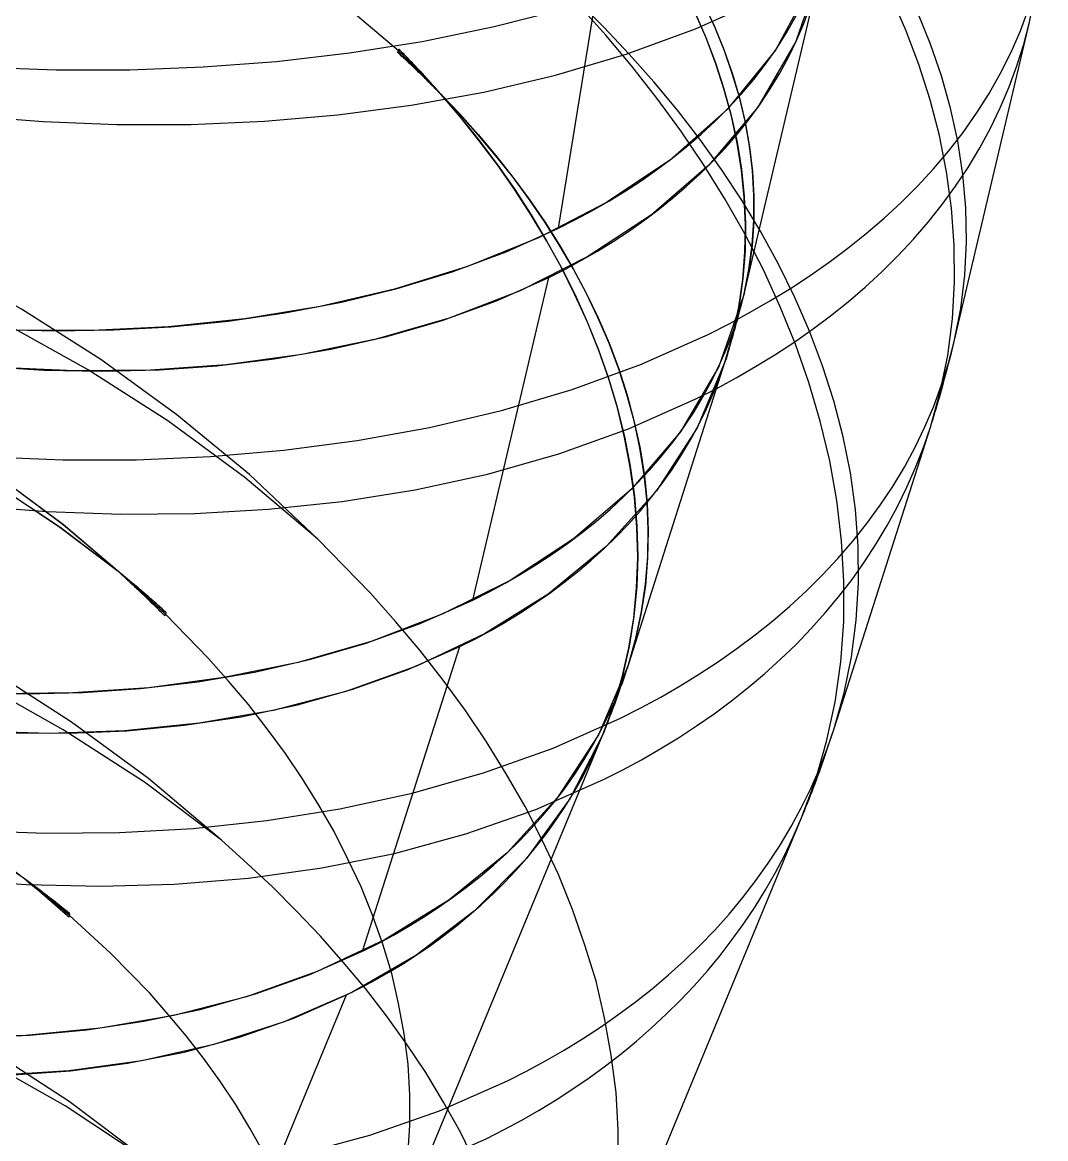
# Model space of a CAD drawing. Header units: millimetres. Extents: x 0 to 262, y -49 to 161.
# Drawn here: x 51.1 to 55.322, y 114.448 to 119.056 of the extents above; entities that cross this region are included whole.
import ezdxf

# ---------------------------------------------------------------- set-up
doc = ezdxf.new("R2010")
doc.units = ezdxf.units.MM
doc.layers.add('ISO_HIDDEN', color=8, linetype='CONTINUOUS')
doc.layers.add('ISO_VISIBLE', color=7, linetype='Continuous')

msp = doc.modelspace()

# ---------------------------------------------------------------- linework, layer by layer
at = {"layer": 'ISO_HIDDEN'}
for points in [[(55.2555, 119.0559), (55.2824, 119.1921), (55.2994, 119.3299), (55.3064, 119.4685), (55.3038, 119.6073), (55.2917, 119.7456), (55.2706, 119.8829), (55.241, 120.0185), (55.2033, 120.1521), (55.1581, 120.2834), (55.106, 120.4121), (55.0473, 120.538), (54.9828, 120.6609), (54.9127, 120.7807), (54.8375, 120.8975), (54.7576, 121.011), (54.6734, 121.1215), (54.5853, 121.2287), (54.4934, 121.3329), (54.3982, 121.4339), (54.2998, 121.5319), (54.1985, 121.6269), (54.0945, 121.7188), (53.9879, 121.8079)], [(54.8464, 117.3842), (54.8874, 117.531), (54.9178, 117.6804), (54.9374, 117.8315), (54.9465, 117.9837), (54.9452, 118.1361), (54.934, 118.2881), (54.9132, 118.4391), (54.8834, 118.5885), (54.8451, 118.7361), (54.7987, 118.8813), (54.745, 119.0239), (54.6842, 119.1637), (54.6171, 119.3005), (54.5439, 119.4343), (54.4652, 119.5648), (54.3813, 119.6921), (54.2926, 119.8161), (54.1995, 119.9367), (54.1022, 120.0541), (54.0011, 120.1682), (53.8964, 120.2789), (53.7883, 120.3864), (53.677, 120.4907)], [(54.9446, 117.7387), (54.9716, 117.8749), (54.9885, 118.0126), (54.9956, 118.1513), (54.9929, 118.2901), (54.9808, 118.4284), (54.9597, 118.5656), (54.9301, 118.7013), (54.8924, 118.8349), (54.8472, 118.9662), (54.7951, 119.0949), (54.7365, 119.2207), (54.6719, 119.3436), (54.6018, 119.4635), (54.5266, 119.5802), (54.4468, 119.6938), (54.3626, 119.8043), (54.2744, 119.9115), (54.1826, 120.0157), (54.0873, 120.1167), (53.9889, 120.2147), (53.8876, 120.3096), (53.7836, 120.4016), (53.677, 120.4907)], [(52.6516, 118.938), (52.4118, 119.1422), (52.1665, 119.3391), (51.9053, 119.515), (51.6361, 119.6776), (51.3576, 119.8245), (51.0705, 119.9532), (50.7783, 120.0705), (50.4781, 120.1646), (50.1753, 120.2513), (49.8658, 120.309), (49.5554, 120.3609), (49.2411, 120.3815), (48.9267, 120.391), (48.6122, 120.3749), (48.3004, 120.3356), (47.9904, 120.2798), (47.6909, 120.1831), (47.3997, 120.0657), (47.1199, 119.921), (46.8688, 119.7314), (46.6438, 119.5131), (46.4517, 119.2654), (46.2999, 118.9894)], [(54.0018, 117.6617), (54.0326, 117.7707), (54.0562, 117.8815), (54.0725, 117.9936), (54.0816, 118.1065), (54.0836, 118.2197), (54.0787, 118.3329), (54.0672, 118.4456), (54.0494, 118.5574), (54.0255, 118.6681), (53.9959, 118.7775), (53.9609, 118.8852), (53.9209, 118.9912), (53.8762, 119.0953), (53.827, 119.1973), (53.7738, 119.2973), (53.7166, 119.3951), (53.6559, 119.4907), (53.5918, 119.5841), (53.5245, 119.6752), (53.4543, 119.7641), (53.3813, 119.8508), (53.3058, 119.9352), (53.2278, 120.0174)], [(53.2278, 120.0174), (53.3056, 119.9354), (53.381, 119.8512), (53.4538, 119.7647), (53.5239, 119.676), (53.591, 119.5851), (53.655, 119.492), (53.7157, 119.3966), (53.7728, 119.2991), (53.826, 119.1994), (53.8751, 119.0976), (53.9199, 118.9938), (53.9599, 118.8881), (53.9949, 118.7807), (54.0246, 118.6716), (54.0487, 118.5612), (54.0667, 118.4496), (54.0784, 118.3372), (54.0835, 118.2243), (54.0818, 118.1113), (54.0731, 117.9987), (54.0571, 117.8868), (54.034, 117.7762), (54.0035, 117.6674)], [(54.0776, 117.9353), (54.0978, 118.0358), (54.1114, 118.1374), (54.1183, 118.2397), (54.1186, 118.3422), (54.1125, 118.4446), (54.1003, 118.5464), (54.0821, 118.6473), (54.0583, 118.747), (54.0293, 118.8453), (53.9953, 118.942), (53.9566, 119.037), (53.9136, 119.1301), (53.8665, 119.2212), (53.8157, 119.3102), (53.7614, 119.3972), (53.7039, 119.4821), (53.6434, 119.5648), (53.58, 119.6455), (53.5141, 119.724), (53.4458, 119.8004), (53.3752, 119.8748), (53.3025, 119.9471), (53.2278, 120.0174)], [(53.2278, 120.0174), (53.3026, 119.9469), (53.3755, 119.8745), (53.4462, 119.7999), (53.5147, 119.7233), (53.5807, 119.6446), (53.6442, 119.5637), (53.7048, 119.4808), (53.7624, 119.3957), (53.8167, 119.3085), (53.8676, 119.2192), (53.9146, 119.1279), (53.9576, 119.0345), (53.9963, 118.9393), (54.0302, 118.8423), (54.0592, 118.7438), (54.0828, 118.6438), (54.1008, 118.5426), (54.1129, 118.4406), (54.1187, 118.338), (54.1181, 118.2353), (54.1109, 118.1328), (54.097, 118.031), (54.0764, 117.9303)], [(53.3128, 118.2057), (53.5386, 119.6059)], [(54.4424, 119.5208), (54.3563, 119.2179), (54.207, 118.9406), (54.0076, 118.6965), (53.7715, 118.4875), (53.5097, 118.3118), (53.2298, 118.1663), (52.9373, 118.0481), (52.6361, 117.9543), (52.3288, 117.8826), (52.0175, 117.8313), (51.7037, 117.7987), (51.3885, 117.7837), (51.073, 117.7853), (50.7579, 117.8031), (50.4442, 117.8363), (50.1324, 117.8848), (49.8233, 117.9484), (49.5177, 118.027), (49.2165, 118.121), (48.9207, 118.2306), (48.6313, 118.3564), (48.3498, 118.499), (48.0781, 118.6593)], [(53.3128, 118.2057), (53.3828, 118.2413), (53.4519, 118.2786), (53.5199, 118.3178), (53.5869, 118.3589), (53.6526, 118.4019), (53.7169, 118.4469), (53.7798, 118.4939), (53.8411, 118.5429), (53.9006, 118.5941), (53.9582, 118.6474), (54.0138, 118.7029), (54.067, 118.7606), (54.1178, 118.8205), (54.1659, 118.8825), (54.2111, 118.9467), (54.2532, 119.013), (54.292, 119.0813), (54.3271, 119.1515), (54.3586, 119.2234), (54.386, 119.297), (54.4094, 119.3719), (54.4284, 119.4481), (54.4431, 119.5252)], [(54.3932, 119.2726), (54.2919, 118.9763), (54.135, 118.7051), (53.9327, 118.4658), (53.6957, 118.2606), (53.4336, 118.0886), (53.1535, 117.9475), (52.8609, 117.8347), (52.5596, 117.7477), (52.2525, 117.6841), (51.9416, 117.642), (51.6287, 117.62), (51.3151, 117.6167), (51.0017, 117.6311), (50.6896, 117.6625), (50.3795, 117.7102), (50.0724, 117.7738), (49.7688, 117.853), (49.4698, 117.9477), (49.1761, 118.058), (48.8888, 118.1839), (48.6091, 118.3258), (48.3383, 118.4841), (48.0781, 118.6593)], [(53.2728, 118.0031), (53.3404, 118.0375), (53.4072, 118.0736), (53.4729, 118.1116), (53.5375, 118.1514), (53.601, 118.193), (53.6631, 118.2366), (53.7239, 118.2821), (53.7831, 118.3295), (53.8407, 118.379), (53.8965, 118.4304), (53.9504, 118.4838), (54.0022, 118.5393), (54.0518, 118.5967), (54.099, 118.6561), (54.1437, 118.7175), (54.1857, 118.7807), (54.2248, 118.8457), (54.261, 118.9125), (54.294, 118.9808), (54.3237, 119.0506), (54.35, 119.1218), (54.3728, 119.1942), (54.392, 119.2676)], [(54.0776, 117.9353), (54.392, 119.2676)], [(54.3136, 115.7694), (54.3718, 115.9261), (54.4185, 116.0865), (54.4535, 116.2499), (54.4769, 116.4154), (54.489, 116.582), (54.49, 116.7491), (54.4803, 116.9159), (54.4605, 117.0819), (54.431, 117.2463), (54.3923, 117.4089), (54.3451, 117.5692), (54.2899, 117.7269), (54.2271, 117.8818), (54.1573, 118.0337), (54.081, 118.1823), (53.9985, 118.3277), (53.9103, 118.4696), (53.8168, 118.6081), (53.7182, 118.7431), (53.615, 118.8745), (53.5075, 119.0024), (53.3958, 119.1267), (53.2802, 119.2475)], [(54.4495, 116.1411), (54.4906, 116.2878), (54.5209, 116.4372), (54.5406, 116.5883), (54.5497, 116.7405), (54.5484, 116.8929), (54.5371, 117.0449), (54.5164, 117.1959), (54.4865, 117.3454), (54.4482, 117.4929), (54.4019, 117.6381), (54.3481, 117.7807), (54.2874, 117.9205), (54.2202, 118.0574), (54.147, 118.1911), (54.0683, 118.3216), (53.9844, 118.4489), (53.8958, 118.5729), (53.8026, 118.6935), (53.7054, 118.8109), (53.6042, 118.925), (53.4995, 119.0357), (53.3914, 119.1432), (53.2802, 119.2475)], [(52.6516, 118.938), (52.6517, 118.9383), (52.6518, 118.9386), (52.6519, 118.9389), (52.652, 118.9392), (52.6521, 118.9395), (52.6522, 118.9398), (52.6523, 118.9401), (52.6524, 118.9404), (52.6526, 118.9407), (52.6527, 118.941), (52.6528, 118.9413), (52.6529, 118.9416), (52.653, 118.9419), (52.6531, 118.9422), (52.6532, 118.9425), (52.6533, 118.9428), (52.6534, 118.9431), (52.6535, 118.9434), (52.6537, 118.9437), (52.6538, 118.944), (52.6539, 118.9443), (52.654, 118.9446), (52.6541, 118.9449)], [(52.742, 118.8532), (52.7382, 118.8573), (52.7344, 118.8613), (52.7307, 118.8653), (52.7269, 118.8694), (52.7231, 118.8734), (52.7193, 118.8774), (52.7155, 118.8814), (52.7117, 118.8854), (52.7079, 118.8894), (52.7041, 118.8934), (52.7003, 118.8974), (52.6964, 118.9014), (52.6926, 118.9053), (52.6888, 118.9093), (52.685, 118.9133), (52.6811, 118.9172), (52.6773, 118.9212), (52.6734, 118.9252), (52.6696, 118.9291), (52.6657, 118.9331), (52.6618, 118.937), (52.658, 118.9409), (52.6541, 118.9449)], [(52.8264, 118.7599), (52.8191, 118.7682), (52.8119, 118.7764), (52.8045, 118.7846), (52.7972, 118.7928), (52.7899, 118.801), (52.7825, 118.8091), (52.7751, 118.8173), (52.7677, 118.8254), (52.7603, 118.8335), (52.7528, 118.8416), (52.7453, 118.8496), (52.7378, 118.8577), (52.7303, 118.8657), (52.7228, 118.8737), (52.7152, 118.8817), (52.7077, 118.8896), (52.7001, 118.8976), (52.6925, 118.9055), (52.6848, 118.9134), (52.6772, 118.9213), (52.6695, 118.9292), (52.6618, 118.937), (52.6541, 118.9449)], [(52.6491, 118.9311), (52.6492, 118.9314), (52.6493, 118.9317), (52.6494, 118.932), (52.6495, 118.9323), (52.6496, 118.9326), (52.6497, 118.9329), (52.6498, 118.9332), (52.6499, 118.9335), (52.65, 118.9338), (52.6502, 118.9341), (52.6503, 118.9344), (52.6504, 118.9347), (52.6505, 118.935), (52.6506, 118.9353), (52.6507, 118.9356), (52.6508, 118.9359), (52.6509, 118.9362), (52.651, 118.9365), (52.6511, 118.9368), (52.6512, 118.9371), (52.6514, 118.9374), (52.6515, 118.9377), (52.6516, 118.938)], [(52.7395, 118.8463), (52.7356, 118.8501), (52.7317, 118.8538), (52.7278, 118.8575), (52.7239, 118.8613), (52.72, 118.865), (52.7161, 118.8687), (52.7122, 118.8724), (52.7083, 118.8761), (52.7044, 118.8798), (52.7005, 118.8835), (52.6965, 118.8872), (52.6926, 118.8909), (52.6887, 118.8945), (52.6847, 118.8982), (52.6808, 118.9019), (52.6768, 118.9056), (52.6729, 118.9092), (52.6689, 118.9129), (52.665, 118.9165), (52.661, 118.9202), (52.657, 118.9238), (52.653, 118.9274), (52.6491, 118.9311)], [(52.8264, 118.7599), (52.8189, 118.7676), (52.8114, 118.7752), (52.8039, 118.7828), (52.7963, 118.7904), (52.7887, 118.798), (52.7811, 118.8056), (52.7735, 118.8131), (52.7659, 118.8206), (52.7582, 118.8281), (52.7505, 118.8356), (52.7428, 118.8431), (52.7351, 118.8505), (52.7274, 118.8579), (52.7196, 118.8653), (52.7119, 118.8727), (52.7041, 118.8801), (52.6963, 118.8874), (52.6885, 118.8947), (52.6806, 118.902), (52.6728, 118.9093), (52.6649, 118.9166), (52.657, 118.9238), (52.6491, 118.9311)], [(52.8264, 118.7599), (52.819, 118.7679), (52.8116, 118.7758), (52.8042, 118.7837), (52.7967, 118.7916), (52.7893, 118.7995), (52.7818, 118.8074), (52.7743, 118.8152), (52.7668, 118.823), (52.7592, 118.8308), (52.7517, 118.8386), (52.7441, 118.8464), (52.7365, 118.8541), (52.7289, 118.8618), (52.7212, 118.8695), (52.7136, 118.8772), (52.7059, 118.8849), (52.6982, 118.8925), (52.6905, 118.9001), (52.6827, 118.9077), (52.675, 118.9153), (52.6672, 118.9229), (52.6594, 118.9304), (52.6516, 118.938)], [(52.8264, 118.7599), (52.8227, 118.7637), (52.8189, 118.7675), (52.8152, 118.7714), (52.8115, 118.7751), (52.8077, 118.7789), (52.804, 118.7827), (52.8002, 118.7865), (52.7964, 118.7903), (52.7927, 118.7941), (52.7889, 118.7978), (52.7851, 118.8016), (52.7814, 118.8053), (52.7776, 118.8091), (52.7738, 118.8128), (52.77, 118.8166), (52.7662, 118.8203), (52.7624, 118.8241), (52.7586, 118.8278), (52.7548, 118.8315), (52.7509, 118.8352), (52.7471, 118.8389), (52.7433, 118.8426), (52.7395, 118.8463)], [(52.8264, 118.7599), (52.8228, 118.764), (52.8192, 118.7681), (52.8155, 118.7722), (52.8119, 118.7763), (52.8083, 118.7804), (52.8046, 118.7845), (52.801, 118.7886), (52.7973, 118.7927), (52.7937, 118.7967), (52.79, 118.8008), (52.7864, 118.8049), (52.7827, 118.8089), (52.779, 118.813), (52.7753, 118.817), (52.7716, 118.8211), (52.768, 118.8251), (52.7643, 118.8291), (52.7606, 118.8332), (52.7568, 118.8372), (52.7531, 118.8412), (52.7494, 118.8452), (52.7457, 118.8492), (52.742, 118.8532)], [(52.3187, 116.9223), (52.0367, 117.1889), (51.7375, 117.4361), (51.4234, 117.6639), (51.0961, 117.8724), (50.7572, 118.0615), (50.408, 118.2308), (50.0498, 118.38), (49.6837, 118.5088), (49.3108, 118.6164), (48.9323, 118.7022), (48.5494, 118.765), (48.1632, 118.8036), (47.7754, 118.8167), (47.3876, 118.8024), (47.0021, 118.7586), (46.6215, 118.6831), (46.2494, 118.5731), (45.8905, 118.4259), (45.5507, 118.2388), (45.2376, 118.01), (44.96, 117.7392), (44.7279, 117.4287), (44.55, 117.0842)], [(53.4949, 116.1158), (53.5387, 116.2328), (53.5746, 116.3525), (53.6026, 116.4742), (53.6225, 116.5976), (53.6346, 116.7219), (53.639, 116.8468), (53.6359, 116.9717), (53.6256, 117.0962), (53.6085, 117.2199), (53.5848, 117.3426), (53.5549, 117.4639), (53.5192, 117.5837), (53.4779, 117.7016), (53.4315, 117.8176), (53.3802, 117.9315), (53.3243, 118.0433), (53.2641, 118.1528), (53.1999, 118.26), (53.1319, 118.3648), (53.0604, 118.4672), (52.9855, 118.5672), (52.9074, 118.6648), (52.8264, 118.7599)], [(52.8264, 118.7599), (52.9072, 118.665), (52.9851, 118.5677), (53.0598, 118.4679), (53.1313, 118.3657), (53.1991, 118.2612), (53.2632, 118.1543), (53.3233, 118.0451), (53.3792, 117.9336), (53.4304, 117.82), (53.4769, 117.7043), (53.5182, 117.5867), (53.554, 117.4673), (53.584, 117.3463), (53.6078, 117.2239), (53.6252, 117.1005), (53.6357, 116.9763), (53.639, 116.8517), (53.635, 116.7271), (53.6232, 116.603), (53.6037, 116.4799), (53.5762, 116.3584), (53.5407, 116.2389), (53.4974, 116.122)], [(52.8264, 118.7599), (52.8264, 118.7599)], [(53.6004, 116.4043), (53.6312, 116.5133), (53.6548, 116.6241), (53.6711, 116.7361), (53.6802, 116.849), (53.6822, 116.9623), (53.6773, 117.0755), (53.6658, 117.1881), (53.648, 117.3), (53.6241, 117.4107), (53.5945, 117.52), (53.5595, 117.6278), (53.5195, 117.7338), (53.4748, 117.8378), (53.4256, 117.9399), (53.3724, 118.0398), (53.3152, 118.1377), (53.2545, 118.2333), (53.1904, 118.3267), (53.1231, 118.4178), (53.0529, 118.5067), (52.9799, 118.5934), (52.9044, 118.6778), (52.8264, 118.7599)], [(52.8264, 118.7599), (52.9045, 118.6776), (52.9803, 118.593), (53.0534, 118.5061), (53.1237, 118.417), (53.1911, 118.3256), (53.2553, 118.232), (53.3161, 118.1361), (53.3733, 118.0381), (53.4267, 117.9378), (53.4758, 117.8355), (53.5206, 117.7311), (53.5605, 117.6249), (53.5954, 117.5168), (53.6249, 117.4072), (53.6487, 117.2962), (53.6663, 117.1841), (53.6776, 117.0711), (53.6823, 116.9577), (53.68, 116.8442), (53.6705, 116.731), (53.6538, 116.6188), (53.6298, 116.5078), (53.5985, 116.3987)], [(48.0781, 118.6593), (48.2741, 118.525), (48.4764, 118.4006), (48.6844, 118.2856), (48.8972, 118.18), (49.1143, 118.0835), (49.3352, 117.996), (49.5594, 117.9175), (49.7866, 117.8479), (50.0163, 117.7871), (50.2482, 117.7353), (50.4819, 117.6926), (50.7171, 117.659), (50.9534, 117.6349), (51.1906, 117.6203), (51.4281, 117.6158), (51.6656, 117.6216), (51.9026, 117.6382), (52.1386, 117.6662), (52.3728, 117.7062), (52.6044, 117.7589), (52.8325, 117.8253), (53.0558, 117.9064), (53.2728, 118.0031)], [(48.0781, 118.6593), (48.2814, 118.5371), (48.4905, 118.425), (48.7045, 118.3227), (48.9228, 118.2298), (49.1447, 118.146), (49.3698, 118.0711), (49.5976, 118.0049), (49.8277, 117.9473), (50.0598, 117.8983), (50.2936, 117.8578), (50.5287, 117.8258), (50.7647, 117.8025), (51.0015, 117.788), (51.2387, 117.7824), (51.4759, 117.7861), (51.7127, 117.7993), (51.9488, 117.8225), (52.1837, 117.8562), (52.4166, 117.9008), (52.647, 117.9572), (52.874, 118.0262), (53.0964, 118.1087), (53.3128, 118.2057)], [(52.3187, 116.9223), (52.0178, 117.1771), (51.7001, 117.4106), (51.3682, 117.6234), (51.024, 117.8157), (50.6691, 117.9877), (50.3052, 118.1394), (49.9334, 118.2707), (49.555, 118.3814), (49.171, 118.4709), (48.7825, 118.5388), (48.3909, 118.584), (47.9972, 118.6056), (47.6029, 118.6021), (47.2098, 118.5719), (46.82, 118.5128), (46.4362, 118.4226), (46.0621, 118.2983), (45.7025, 118.137), (45.3639, 117.9354), (45.0547, 117.6911), (44.7856, 117.4034), (44.5684, 117.0749), (44.4142, 116.7126)], [(51.5014, 116.7841), (51.2691, 116.9812), (51.0251, 117.1638), (50.7707, 117.3316), (50.5073, 117.4847), (50.2357, 117.623), (49.9569, 117.7461), (49.6719, 117.8539), (49.3814, 117.9458), (49.0861, 118.0215), (48.7871, 118.0801), (48.4851, 118.121), (48.1812, 118.1431), (47.8765, 118.1453), (47.5724, 118.1262), (47.2706, 118.0842), (46.9733, 118.0175), (46.6833, 117.9242), (46.4042, 117.8021), (46.1405, 117.6496), (45.8981, 117.4652), (45.6836, 117.249), (45.5042, 117.003), (45.3663, 116.7316)], [(51.5014, 116.7841), (51.2693, 116.9811), (51.0256, 117.1634), (50.7715, 117.3312), (50.5083, 117.4842), (50.237, 117.6224), (49.9586, 117.7455), (49.6738, 117.8532), (49.3836, 117.9452), (49.0887, 118.0209), (48.79, 118.0797), (48.4883, 118.1207), (48.1847, 118.143), (47.8803, 118.1454), (47.5764, 118.1266), (47.2749, 118.085), (46.9778, 118.0187), (46.6879, 117.9259), (46.4088, 117.8045), (46.1451, 117.6526), (45.9025, 117.469), (45.6876, 117.2537), (45.5076, 117.0085), (45.3688, 116.7378)], [(51.5014, 116.7841), (51.2548, 116.9714), (50.9968, 117.1429), (50.7292, 117.2987), (50.4531, 117.4392), (50.1697, 117.5642), (49.88, 117.6738), (49.5848, 117.7679), (49.2851, 117.8461), (48.9816, 117.9081), (48.6752, 117.9533), (48.3667, 117.981), (48.0571, 117.9904), (47.7475, 117.9803), (47.4393, 117.9494), (47.1342, 117.8961), (46.8344, 117.8186), (46.5427, 117.7148), (46.2628, 117.5822), (45.9998, 117.4188), (45.7602, 117.2229), (45.5519, 116.994), (45.3836, 116.7344), (45.2633, 116.4493)], [(51.5014, 116.7841), (51.255, 116.9712), (50.9972, 117.1426), (50.7298, 117.2984), (50.454, 117.4387), (50.1709, 117.5637), (49.8814, 117.6733), (49.5866, 117.7674), (49.2871, 117.8456), (48.9839, 117.9077), (48.6777, 117.953), (48.3695, 117.9808), (48.0602, 117.9904), (47.7509, 117.9805), (47.4429, 117.9499), (47.138, 117.8969), (46.8383, 117.8198), (46.5467, 117.7164), (46.2669, 117.5844), (46.0038, 117.4217), (45.764, 117.2264), (45.5552, 116.9983), (45.3863, 116.7393), (45.2651, 116.4549)], [(52.9584, 116.6708), (53.2728, 118.0031)], [(54.0764, 117.9303), (53.9733, 117.635), (53.8151, 117.3652), (53.6119, 117.1272), (53.3745, 116.9232), (53.1122, 116.7523), (52.8322, 116.6122), (52.5397, 116.5002), (52.2387, 116.4137), (51.9319, 116.3507), (51.6214, 116.3091), (51.3089, 116.2875), (50.9957, 116.2845), (50.6828, 116.2991), (50.3712, 116.3307), (50.0616, 116.3785), (49.7549, 116.4422), (49.4518, 116.5214), (49.1533, 116.6161), (48.86, 116.7263), (48.5732, 116.8522), (48.2939, 116.9939), (48.0235, 117.152), (47.7637, 117.327)], [(52.9584, 116.6708), (53.026, 116.7052), (53.0927, 116.7413), (53.1585, 116.7793), (53.2231, 116.819), (53.2865, 116.8607), (53.3487, 116.9043), (53.4094, 116.9498), (53.4687, 116.9972), (53.5263, 117.0466), (53.5821, 117.0981), (53.6359, 117.1515), (53.6878, 117.207), (53.7374, 117.2644), (53.7846, 117.3238), (53.8293, 117.3852), (53.8713, 117.4484), (53.9104, 117.5134), (53.9465, 117.5801), (53.9795, 117.6485), (54.0092, 117.7183), (54.0356, 117.7895), (54.0584, 117.8619), (54.0776, 117.9353)], [(54.0035, 117.6674), (54.0071, 117.6787), (54.0106, 117.69), (54.0141, 117.7013), (54.0175, 117.7127), (54.021, 117.7241), (54.0243, 117.7354), (54.0277, 117.7468), (54.031, 117.7582), (54.0343, 117.7696), (54.0375, 117.781), (54.0407, 117.7925), (54.0439, 117.8039), (54.047, 117.8154), (54.0501, 117.8268), (54.0532, 117.8383), (54.0562, 117.8497), (54.0592, 117.8612), (54.0621, 117.8727), (54.0651, 117.8842), (54.068, 117.8957), (54.0708, 117.9072), (54.0736, 117.9188), (54.0764, 117.9303)], [(54.0035, 117.6674), (53.8841, 117.3817), (53.7165, 117.1213), (53.5086, 116.8917), (53.2692, 116.695), (53.0063, 116.531), (52.7265, 116.398), (52.4346, 116.2936), (52.1346, 116.2157), (51.8293, 116.1622), (51.5209, 116.131), (51.2111, 116.1207), (50.9012, 116.1299), (50.5924, 116.1575), (50.2857, 116.2026), (49.982, 116.2645), (49.682, 116.3427), (49.3866, 116.4367), (49.0966, 116.5464), (48.813, 116.6715), (48.5366, 116.812), (48.2687, 116.9679), (48.0105, 117.1395), (47.7637, 117.327)], [(52.9053, 116.4787), (52.9695, 116.5113), (53.0329, 116.5457), (53.0954, 116.5817), (53.1568, 116.6194), (53.2171, 116.6589), (53.2763, 116.7001), (53.3342, 116.7431), (53.3907, 116.7879), (53.4457, 116.8344), (53.4991, 116.8828), (53.5509, 116.933), (53.6009, 116.9849), (53.649, 117.0386), (53.6951, 117.094), (53.7391, 117.1512), (53.7808, 117.21), (53.8201, 117.2704), (53.8571, 117.3323), (53.8914, 117.3956), (53.9232, 117.4604), (53.9522, 117.5264), (53.9784, 117.5935), (54.0018, 117.6617)], [(53.6004, 116.4043), (54.0018, 117.6617)], [(51.9218, 115.6792), (51.6209, 115.9339), (51.3033, 116.1675), (50.9713, 116.3803), (50.6271, 116.5725), (50.2723, 116.7445), (49.9083, 116.8962), (49.5365, 117.0275), (49.1581, 117.1382), (48.7741, 117.2278), (48.3857, 117.2956), (47.994, 117.3408), (47.6003, 117.3624), (47.206, 117.3589), (46.8129, 117.3287), (46.4231, 117.2697), (46.0394, 117.1794), (45.6653, 117.0552), (45.3056, 116.8938), (44.967, 116.6922), (44.6578, 116.4479), (44.3887, 116.1603), (44.1715, 115.8317), (44.0173, 115.4694)], [(47.7637, 117.327), (47.9519, 117.1818), (48.1469, 117.0461), (48.3481, 116.9195), (48.5548, 116.8021), (48.7663, 116.6938), (48.9823, 116.5946), (49.2022, 116.5044), (49.4256, 116.4233), (49.6522, 116.3514), (49.8814, 116.2888), (50.1131, 116.2356), (50.3468, 116.1922), (50.5821, 116.1587), (50.8186, 116.1355), (51.056, 116.1229), (51.2936, 116.1215), (51.5311, 116.1317), (51.7677, 116.1542), (52.0027, 116.1896), (52.2352, 116.2389), (52.4641, 116.3028), (52.688, 116.3824), (52.9053, 116.4787)], [(47.7637, 117.327), (47.9597, 117.1927), (48.162, 117.0682), (48.3699, 116.9533), (48.5828, 116.8477), (48.7999, 116.7512), (49.0208, 116.6637), (49.245, 116.5852), (49.4722, 116.5156), (49.7019, 116.4548), (49.9337, 116.403), (50.1674, 116.3603), (50.4027, 116.3267), (50.639, 116.3026), (50.8762, 116.288), (51.1137, 116.2835), (51.3512, 116.2893), (51.5882, 116.3059), (51.8241, 116.3339), (52.0583, 116.3739), (52.29, 116.4266), (52.5181, 116.493), (52.7414, 116.574), (52.9584, 116.6708)], [(51.9218, 115.6792), (51.6034, 115.9188), (51.269, 116.1356), (50.9214, 116.3304), (50.5626, 116.5038), (50.1944, 116.6565), (49.8185, 116.7887), (49.4359, 116.9005), (49.048, 116.9919), (48.6558, 117.0627), (48.2604, 117.1123), (47.8628, 117.14), (47.4643, 117.1449), (47.0662, 117.1258), (46.6702, 117.0811), (46.2784, 117.0087), (45.8933, 116.9063), (45.5185, 116.7709), (45.1591, 116.5991), (44.8217, 116.3873), (44.5158, 116.1323), (44.2538, 115.8326), (44.0503, 115.4906), (43.9191, 115.115)], [(53.4556, 113.7143), (53.4954, 113.865), (53.5266, 114.0175), (53.5493, 114.1716), (53.5585, 114.3272), (53.558, 114.4828), (53.5501, 114.6384), (53.5301, 114.7929), (53.5016, 114.946), (53.4672, 115.098), (53.4211, 115.2468), (53.3695, 115.3937), (53.3117, 115.5385), (53.2451, 115.6793), (53.1752, 115.8185), (53.0969, 115.9533), (53.0151, 116.0858), (52.9279, 116.2149), (52.8357, 116.3405), (52.7404, 116.4638), (52.6393, 116.5823), (52.5367, 116.6996), (52.428, 116.8112), (52.3187, 116.9223)], [(51.5962, 116.6958), (51.5922, 116.6997), (51.5881, 116.7036), (51.584, 116.7075), (51.5799, 116.7114), (51.5758, 116.7152), (51.5717, 116.7191), (51.5676, 116.723), (51.5635, 116.7268), (51.5594, 116.7307), (51.5553, 116.7345), (51.5512, 116.7384), (51.5471, 116.7422), (51.543, 116.746), (51.5388, 116.7499), (51.5347, 116.7537), (51.5305, 116.7575), (51.5264, 116.7613), (51.5223, 116.7651), (51.5181, 116.7689), (51.5139, 116.7727), (51.5098, 116.7765), (51.5056, 116.7803), (51.5014, 116.7841)], [(51.5987, 116.7027), (51.5946, 116.7063), (51.5904, 116.7099), (51.5862, 116.7135), (51.582, 116.7171), (51.5778, 116.7207), (51.5736, 116.7242), (51.5694, 116.7278), (51.5652, 116.7313), (51.5609, 116.7349), (51.5567, 116.7384), (51.5525, 116.742), (51.5483, 116.7455), (51.544, 116.749), (51.5398, 116.7526), (51.5355, 116.7561), (51.5313, 116.7596), (51.527, 116.7631), (51.5228, 116.7666), (51.5185, 116.7701), (51.5143, 116.7736), (51.51, 116.7771), (51.5057, 116.7806), (51.5014, 116.7841)], [(51.5014, 116.7841), (51.5014, 116.7841)], [(51.6876, 116.6059), (51.6797, 116.6139), (51.6718, 116.6218), (51.6639, 116.6298), (51.6559, 116.6377), (51.648, 116.6455), (51.64, 116.6534), (51.632, 116.6613), (51.624, 116.6691), (51.6159, 116.6769), (51.6079, 116.6847), (51.5998, 116.6924), (51.5917, 116.7002), (51.5836, 116.7079), (51.5755, 116.7156), (51.5673, 116.7233), (51.5591, 116.731), (51.551, 116.7386), (51.5427, 116.7462), (51.5345, 116.7538), (51.5263, 116.7614), (51.518, 116.769), (51.5097, 116.7765), (51.5014, 116.7841)], [(51.6901, 116.6128), (51.6821, 116.6205), (51.6741, 116.6281), (51.666, 116.6358), (51.658, 116.6434), (51.6499, 116.651), (51.6418, 116.6585), (51.6337, 116.6661), (51.6256, 116.6736), (51.6174, 116.6811), (51.6092, 116.6886), (51.6011, 116.696), (51.5929, 116.7035), (51.5846, 116.7109), (51.5764, 116.7183), (51.5681, 116.7257), (51.5599, 116.7331), (51.5516, 116.7404), (51.5433, 116.7477), (51.5349, 116.755), (51.5266, 116.7623), (51.5182, 116.7696), (51.5098, 116.7768), (51.5014, 116.7841)], [(51.6926, 116.6197), (51.6845, 116.6271), (51.6763, 116.6344), (51.6682, 116.6418), (51.66, 116.6491), (51.6518, 116.6564), (51.6436, 116.6636), (51.6354, 116.6709), (51.6272, 116.6781), (51.6189, 116.6853), (51.6106, 116.6925), (51.6023, 116.6997), (51.594, 116.7068), (51.5857, 116.7139), (51.5773, 116.721), (51.569, 116.7281), (51.5606, 116.7352), (51.5522, 116.7422), (51.5438, 116.7493), (51.5353, 116.7563), (51.5269, 116.7632), (51.5184, 116.7702), (51.5099, 116.7771), (51.5014, 116.7841)], [(51.1, 115.5266), (50.8534, 115.714), (50.5954, 115.8854), (50.3277, 116.0413), (50.0517, 116.1817), (49.7683, 116.3068), (49.4786, 116.4164), (49.1834, 116.5105), (48.8837, 116.5887), (48.5802, 116.6507), (48.2738, 116.6959), (47.9653, 116.7236), (47.6557, 116.733), (47.3461, 116.7229), (47.0379, 116.692), (46.7328, 116.6387), (46.433, 116.5612), (46.1413, 116.4573), (45.8614, 116.3248), (45.5984, 116.1614), (45.3588, 115.9655), (45.1505, 115.7366), (44.9822, 115.4769), (44.8619, 115.1919)], [(51.6876, 116.6059), (51.6836, 116.6099), (51.6797, 116.6138), (51.6758, 116.6178), (51.6719, 116.6218), (51.6679, 116.6257), (51.664, 116.6296), (51.66, 116.6336), (51.6561, 116.6375), (51.6521, 116.6414), (51.6482, 116.6453), (51.6442, 116.6493), (51.6402, 116.6532), (51.6362, 116.6571), (51.6323, 116.661), (51.6283, 116.6649), (51.6243, 116.6687), (51.6203, 116.6726), (51.6163, 116.6765), (51.6123, 116.6804), (51.6083, 116.6843), (51.6043, 116.6881), (51.6002, 116.692), (51.5962, 116.6958)], [(51.6926, 116.6197), (51.6886, 116.6234), (51.6845, 116.6271), (51.6805, 116.6307), (51.6764, 116.6344), (51.6724, 116.638), (51.6683, 116.6416), (51.6643, 116.6453), (51.6602, 116.6489), (51.6561, 116.6525), (51.6521, 116.6561), (51.648, 116.6598), (51.6439, 116.6634), (51.6398, 116.667), (51.6357, 116.6706), (51.6317, 116.6742), (51.6276, 116.6778), (51.6234, 116.6813), (51.6193, 116.6849), (51.6152, 116.6885), (51.6111, 116.6921), (51.607, 116.6956), (51.6029, 116.6992), (51.5987, 116.7027)], [(51.6901, 116.6128), (51.69, 116.6125), (51.6899, 116.6122), (51.6897, 116.6119), (51.6896, 116.6116), (51.6895, 116.6113), (51.6894, 116.611), (51.6893, 116.6107), (51.6892, 116.6104), (51.6891, 116.6101), (51.689, 116.6098), (51.6889, 116.6095), (51.6888, 116.6092), (51.6887, 116.6089), (51.6885, 116.6086), (51.6884, 116.6083), (51.6883, 116.608), (51.6882, 116.6077), (51.6881, 116.6074), (51.688, 116.6071), (51.6879, 116.6068), (51.6878, 116.6065), (51.6877, 116.6062), (51.6876, 116.6059)], [(51.6926, 116.6197), (51.6925, 116.6194), (51.6924, 116.6191), (51.6923, 116.6188), (51.6922, 116.6185), (51.692, 116.6182), (51.6919, 116.6179), (51.6918, 116.6176), (51.6917, 116.6173), (51.6916, 116.617), (51.6915, 116.6167), (51.6914, 116.6164), (51.6913, 116.6161), (51.6912, 116.6158), (51.6911, 116.6155), (51.691, 116.6152), (51.6908, 116.6149), (51.6907, 116.6146), (51.6906, 116.6143), (51.6905, 116.614), (51.6904, 116.6137), (51.6903, 116.6134), (51.6902, 116.6131), (51.6901, 116.6128)], [(52.6148, 114.0037), (52.6471, 114.1262), (52.6725, 114.2502), (52.691, 114.3756), (52.6984, 114.5021), (52.6981, 114.6287), (52.6916, 114.7552), (52.6754, 114.8809), (52.6522, 115.0054), (52.6242, 115.129), (52.5867, 115.2501), (52.5447, 115.3696), (52.4977, 115.4873), (52.4435, 115.6018), (52.3867, 115.7151), (52.323, 115.8247), (52.2565, 115.9324), (52.1855, 116.0375), (52.1106, 116.1396), (52.0331, 116.2399), (51.9509, 116.3363), (51.8674, 116.4317), (51.779, 116.5225), (51.6901, 116.6128)], [(51.1, 115.5266), (50.8401, 115.7017), (50.5694, 115.8599), (50.2899, 116.0017), (50.0028, 116.1276), (49.7094, 116.2379), (49.4106, 116.3326), (49.1073, 116.4118), (48.8003, 116.4755), (48.4905, 116.5232), (48.1786, 116.5547), (47.8655, 116.5692), (47.5521, 116.5661), (47.2394, 116.5442), (46.9287, 116.5024), (46.6218, 116.4391), (46.3206, 116.3524), (46.028, 116.24), (45.748, 116.0994), (45.4858, 115.9279), (45.2486, 115.7233), (45.0458, 115.4847), (44.8883, 115.2141), (44.7861, 114.9183)], [(52.5039, 115.2212), (52.9053, 116.4787)], [(52.5039, 115.2212), (52.5681, 115.2539), (52.6315, 115.2882), (52.694, 115.3243), (52.7554, 115.362), (52.8157, 115.4014), (52.8749, 115.4427), (52.9328, 115.4857), (52.9893, 115.5304), (53.0443, 115.577), (53.0977, 115.6254), (53.1495, 115.6755), (53.1995, 115.7275), (53.2476, 115.7812), (53.2937, 115.8366), (53.3377, 115.8938), (53.3794, 115.9525), (53.4187, 116.0129), (53.4557, 116.0749), (53.49, 116.1382), (53.5218, 116.203), (53.5508, 116.2689), (53.577, 116.3361), (53.6004, 116.4043)], [(53.5985, 116.3987), (53.4774, 116.1143), (53.3085, 115.8554), (53.0997, 115.6272), (52.8599, 115.432), (52.5968, 115.2692), (52.317, 115.1372), (52.0254, 115.0338), (51.7257, 114.9567), (51.4208, 114.9038), (51.1128, 114.8731), (50.8035, 114.8633), (50.4942, 114.8728), (50.1859, 114.9006), (49.8798, 114.9459), (49.5766, 115.008), (49.2771, 115.0863), (48.9823, 115.1803), (48.6928, 115.2899), (48.4097, 115.4149), (48.1339, 115.5553), (47.8664, 115.7111), (47.6087, 115.8824), (47.3623, 116.0696)], [(53.4974, 116.122), (53.5022, 116.1339), (53.507, 116.1457), (53.5118, 116.1576), (53.5165, 116.1695), (53.5212, 116.1815), (53.5258, 116.1934), (53.5304, 116.2054), (53.535, 116.2174), (53.5395, 116.2293), (53.544, 116.2413), (53.5484, 116.2534), (53.5528, 116.2654), (53.5572, 116.2774), (53.5615, 116.2895), (53.5658, 116.3016), (53.57, 116.3137), (53.5742, 116.3258), (53.5784, 116.3379), (53.5825, 116.35), (53.5866, 116.3622), (53.5906, 116.3743), (53.5946, 116.3865), (53.5985, 116.3987)], [(53.4974, 116.122), (53.3595, 115.8506), (53.1801, 115.6046), (52.9656, 115.3884), (52.7232, 115.2041), (52.4595, 115.0515), (52.1804, 114.9295), (51.8904, 114.8361), (51.5931, 114.7694), (51.2913, 114.7274), (50.9872, 114.7083), (50.6825, 114.7105), (50.3786, 114.7326), (50.0766, 114.7735), (49.7775, 114.8322), (49.4823, 114.9078), (49.1918, 114.9997), (48.9068, 115.1075), (48.628, 115.2307), (48.3564, 115.3689), (48.0929, 115.522), (47.8386, 115.6899), (47.5946, 115.8724), (47.3623, 116.0696)], [(52.438, 115.0408), (52.4978, 115.0711), (52.5567, 115.1029), (52.6149, 115.1363), (52.6721, 115.1711), (52.7284, 115.2075), (52.7836, 115.2454), (52.8377, 115.2849), (52.8907, 115.326), (52.9425, 115.3685), (52.9929, 115.4127), (53.0419, 115.4583), (53.0895, 115.5055), (53.1355, 115.5542), (53.1799, 115.6044), (53.2226, 115.6561), (53.2636, 115.7091), (53.3027, 115.7635), (53.3398, 115.8193), (53.375, 115.8763), (53.4082, 115.9345), (53.4392, 115.9939), (53.4682, 116.0544), (53.4949, 116.1158)], [(52.5638, 113.8642), (53.4949, 116.1158)], [(47.3622, 116.0696), (47.5422, 115.9147), (47.7295, 115.7687), (47.9234, 115.6316), (48.1232, 115.5034), (48.3286, 115.3841), (48.5389, 115.2739), (48.7538, 115.1728), (48.9728, 115.081), (49.1954, 114.9985), (49.4214, 114.9256), (49.6504, 114.8626), (49.8819, 114.8096), (50.1155, 114.7672), (50.3508, 114.7356), (50.5874, 114.7153), (50.8247, 114.7069), (51.0621, 114.711), (51.299, 114.7282), (51.5343, 114.7593), (51.7673, 114.8052), (51.9966, 114.8668), (52.2208, 114.945), (52.438, 115.0408)], [(47.3622, 116.0696), (47.5505, 115.9244), (47.7455, 115.7886), (47.9467, 115.6621), (48.1534, 115.5447), (48.3649, 115.4364), (48.5809, 115.3372), (48.8008, 115.247), (49.0242, 115.1659), (49.2508, 115.094), (49.48, 115.0314), (49.7117, 114.9782), (49.9454, 114.9348), (50.1807, 114.9013), (50.4172, 114.878), (50.6546, 114.8655), (50.8922, 114.864), (51.1297, 114.8743), (51.3663, 114.8967), (51.6013, 114.9322), (51.8338, 114.9814), (52.0627, 115.0454), (52.2866, 115.125), (52.5039, 115.2212)], [(51.611, 114.3619), (51.2926, 114.6016), (50.9582, 114.8184), (50.6105, 115.0131), (50.2517, 115.1866), (49.8836, 115.3393), (49.5076, 115.4715), (49.1251, 115.5833), (48.7371, 115.6747), (48.3449, 115.7454), (47.9495, 115.795), (47.5519, 115.8228), (47.1534, 115.8277), (46.7554, 115.8086), (46.3594, 115.7639), (45.9675, 115.6915), (45.5824, 115.5891), (45.2077, 115.4537), (44.8482, 115.2819), (44.5109, 115.0701), (44.205, 114.8151), (43.9429, 114.5154), (43.7394, 114.1734), (43.6082, 113.7978)], [(53.1649, 112.8234), (53.1906, 112.9633), (53.2081, 113.1044), (53.2178, 113.2463), (53.2155, 113.3886), (53.2039, 113.5303), (53.1856, 113.6713), (53.157, 113.8107), (53.1202, 113.948), (53.0782, 114.084), (53.0266, 114.2166), (52.9695, 114.3468), (52.9078, 114.475), (52.8377, 114.5989), (52.765, 114.7211), (52.6857, 114.8392), (52.6028, 114.9548), (52.5159, 115.0675), (52.4244, 115.1765), (52.3307, 115.2836), (52.2319, 115.3859), (52.1321, 115.4874), (52.0271, 115.5834), (51.9218, 115.6792)], [(51.611, 114.3619), (51.2767, 114.5833), (50.9275, 114.7803), (50.5663, 114.9544), (50.1954, 115.1068), (49.8166, 115.2382), (49.4314, 115.3493), (49.0409, 115.4404), (48.6463, 115.5117), (48.2487, 115.5631), (47.8489, 115.5944), (47.4481, 115.6049), (47.0473, 115.5938), (46.6477, 115.5601), (46.251, 115.5022), (45.8589, 115.4184), (45.4741, 115.3061), (45.0998, 115.1625), (44.741, 114.9838), (44.4046, 114.766), (44.1007, 114.5049), (43.8436, 114.1978), (43.6512, 113.8468), (43.5416, 113.462)], [(51.1973, 115.4453), (51.1932, 115.4489), (51.189, 115.4525), (51.1848, 115.4561), (51.1806, 115.4597), (51.1764, 115.4632), (51.1722, 115.4668), (51.168, 115.4704), (51.1638, 115.4739), (51.1595, 115.4775), (51.1553, 115.481), (51.1511, 115.4845), (51.1469, 115.4881), (51.1426, 115.4916), (51.1384, 115.4951), (51.1341, 115.4987), (51.1299, 115.5022), (51.1256, 115.5057), (51.1214, 115.5092), (51.1171, 115.5127), (51.1129, 115.5162), (51.1086, 115.5197), (51.1043, 115.5232), (51.1, 115.5266)], [(51.1994, 115.4527), (51.1951, 115.4559), (51.1908, 115.4592), (51.1865, 115.4625), (51.1822, 115.4657), (51.178, 115.469), (51.1737, 115.4722), (51.1694, 115.4755), (51.1651, 115.4787), (51.1607, 115.4819), (51.1564, 115.4852), (51.1521, 115.4884), (51.1478, 115.4916), (51.1435, 115.4948), (51.1392, 115.498), (51.1348, 115.5012), (51.1305, 115.5044), (51.1261, 115.5076), (51.1218, 115.5108), (51.1175, 115.514), (51.1131, 115.5171), (51.1088, 115.5203), (51.1044, 115.5235), (51.1, 115.5266)], [(51.1, 115.5266), (51.1, 115.5266)], [(51.2912, 115.3623), (51.2831, 115.3697), (51.2749, 115.377), (51.2668, 115.3844), (51.2586, 115.3917), (51.2504, 115.3989), (51.2422, 115.4062), (51.234, 115.4135), (51.2258, 115.4207), (51.2175, 115.4279), (51.2092, 115.4351), (51.2009, 115.4422), (51.1926, 115.4494), (51.1843, 115.4565), (51.1759, 115.4636), (51.1676, 115.4707), (51.1592, 115.4778), (51.1508, 115.4848), (51.1424, 115.4918), (51.1339, 115.4988), (51.1255, 115.5058), (51.117, 115.5128), (51.1085, 115.5197), (51.1, 115.5266)], [(51.2932, 115.3697), (51.285, 115.3767), (51.2768, 115.3837), (51.2685, 115.3907), (51.2603, 115.3977), (51.252, 115.4047), (51.2437, 115.4116), (51.2354, 115.4186), (51.227, 115.4255), (51.2187, 115.4324), (51.2103, 115.4392), (51.2019, 115.4461), (51.1935, 115.4529), (51.1851, 115.4597), (51.1767, 115.4665), (51.1682, 115.4733), (51.1598, 115.48), (51.1513, 115.4867), (51.1428, 115.4934), (51.1343, 115.5001), (51.1257, 115.5068), (51.1172, 115.5134), (51.1086, 115.52), (51.1, 115.5266)], [(51.2952, 115.377), (51.2869, 115.3837), (51.2786, 115.3904), (51.2703, 115.3971), (51.2619, 115.4038), (51.2535, 115.4105), (51.2451, 115.4171), (51.2367, 115.4237), (51.2283, 115.4303), (51.2199, 115.4369), (51.2114, 115.4434), (51.2029, 115.4499), (51.1945, 115.4564), (51.1859, 115.4629), (51.1774, 115.4694), (51.1689, 115.4758), (51.1603, 115.4823), (51.1518, 115.4887), (51.1432, 115.495), (51.1346, 115.5014), (51.126, 115.5077), (51.1173, 115.5141), (51.1087, 115.5204), (51.1, 115.5266)], [(51.2912, 115.3623), (51.2872, 115.366), (51.2831, 115.3696), (51.2791, 115.3733), (51.275, 115.3769), (51.271, 115.3806), (51.2669, 115.3842), (51.2629, 115.3879), (51.2588, 115.3915), (51.2547, 115.3951), (51.2507, 115.3987), (51.2466, 115.4023), (51.2425, 115.4059), (51.2384, 115.4096), (51.2343, 115.4132), (51.2302, 115.4167), (51.2261, 115.4203), (51.222, 115.4239), (51.2179, 115.4275), (51.2138, 115.4311), (51.2097, 115.4346), (51.2056, 115.4382), (51.2015, 115.4418), (51.1973, 115.4453)], [(51.2952, 115.377), (51.2911, 115.3803), (51.287, 115.3837), (51.2829, 115.387), (51.2787, 115.3903), (51.2746, 115.3937), (51.2704, 115.397), (51.2663, 115.4003), (51.2621, 115.4036), (51.258, 115.4069), (51.2538, 115.4102), (51.2497, 115.4135), (51.2455, 115.4168), (51.2413, 115.4201), (51.2371, 115.4234), (51.233, 115.4267), (51.2288, 115.4299), (51.2246, 115.4332), (51.2204, 115.4364), (51.2162, 115.4397), (51.212, 115.4429), (51.2078, 115.4462), (51.2036, 115.4494), (51.1994, 115.4527)], [(51.2932, 115.3697), (51.2931, 115.3693), (51.293, 115.369), (51.293, 115.3687), (51.2929, 115.3684), (51.2928, 115.3681), (51.2927, 115.3677), (51.2926, 115.3674), (51.2925, 115.3671), (51.2924, 115.3668), (51.2923, 115.3665), (51.2922, 115.3661), (51.2922, 115.3658), (51.2921, 115.3655), (51.292, 115.3652), (51.2919, 115.3649), (51.2918, 115.3645), (51.2917, 115.3642), (51.2916, 115.3639), (51.2915, 115.3636), (51.2915, 115.3633), (51.2914, 115.3629), (51.2913, 115.3626), (51.2912, 115.3623)], [(51.2952, 115.377), (51.2952, 115.3767), (51.2951, 115.3764), (51.295, 115.376), (51.2949, 115.3757), (51.2948, 115.3754), (51.2947, 115.3751), (51.2946, 115.3748), (51.2945, 115.3744), (51.2945, 115.3741), (51.2944, 115.3738), (51.2943, 115.3735), (51.2942, 115.3732), (51.2941, 115.3728), (51.294, 115.3725), (51.2939, 115.3722), (51.2938, 115.3719), (51.2937, 115.3716), (51.2937, 115.3712), (51.2936, 115.3709), (51.2935, 115.3706), (51.2934, 115.3703), (51.2933, 115.37), (51.2932, 115.3697)], [(52.3043, 113.0469), (52.3251, 113.1608), (52.3394, 113.2755), (52.3472, 113.3909), (52.3454, 113.5066), (52.336, 113.6219), (52.3211, 113.7366), (52.2978, 113.85), (52.2679, 113.9617), (52.2337, 114.0722), (52.1918, 114.1801), (52.1453, 114.286), (52.0951, 114.3903), (52.0382, 114.491), (51.979, 114.5904), (51.9145, 114.6865), (51.8471, 114.7805), (51.7764, 114.8722), (51.702, 114.9608), (51.6258, 115.0479), (51.5454, 115.1312), (51.4642, 115.2137), (51.3789, 115.2918), (51.2932, 115.3697)], [(51.5126, 112.8029), (52.438, 115.0408)]]:
    msp.add_lwpolyline(points, dxfattribs=at)
at = {"layer": 'ISO_VISIBLE'}
for points in [[(47.4759, 119.876), (47.7283, 119.7056), (47.9896, 119.5495), (48.2587, 119.407), (48.5342, 119.2775), (48.8152, 119.1605), (49.1011, 119.0556), (49.391, 118.9626), (49.6843, 118.8812), (49.9807, 118.8113), (50.2795, 118.7529), (50.5803, 118.7058), (50.8826, 118.6703), (51.1862, 118.6464), (51.4904, 118.6345), (51.7948, 118.6348), (52.099, 118.6477), (52.4023, 118.6737), (52.7042, 118.7136), (53.0037, 118.7681), (53.3, 118.8381), (53.5918, 118.9248), (53.8777, 119.0294), (54.1556, 119.1536)], [(47.4759, 119.876), (47.7376, 119.7226), (48.0075, 119.584), (48.284, 119.4593), (48.5661, 119.3477), (48.8528, 119.2485), (49.1433, 119.1612), (49.4371, 119.0854), (49.7335, 119.0208), (50.032, 118.9671), (50.3324, 118.9242), (50.634, 118.892), (50.9366, 118.8706), (51.2398, 118.8599), (51.5432, 118.8602), (51.8463, 118.8717), (52.1488, 118.8948), (52.4501, 118.9298), (52.7497, 118.9774), (53.0469, 119.0383), (53.3408, 119.1133), (53.6305, 119.2034), (53.9145, 119.31), (54.1911, 119.4344)], [(53.9324, 117.7693), (54.0184, 117.813), (54.1034, 117.859), (54.187, 117.9071), (54.2693, 117.9576), (54.3501, 118.0105), (54.4292, 118.0658), (54.5065, 118.1236), (54.5819, 118.1839), (54.6551, 118.2468), (54.7259, 118.3124), (54.7942, 118.3806), (54.8597, 118.4516), (54.9221, 118.5252), (54.9812, 118.6015), (55.0368, 118.6804), (55.0886, 118.7619), (55.1362, 118.8458), (55.1795, 118.9321), (55.2181, 119.0206), (55.2519, 119.111), (55.2805, 119.2031), (55.304, 119.2968), (55.3221, 119.3916)], [(53.8793, 117.5011), (53.9625, 117.5434), (54.0446, 117.5878), (54.1254, 117.6345), (54.2049, 117.6834), (54.2829, 117.7346), (54.3593, 117.7882), (54.434, 117.8441), (54.5068, 117.9025), (54.5776, 117.9633), (54.6462, 118.0265), (54.7125, 118.0922), (54.7762, 118.1604), (54.8371, 118.231), (54.8952, 118.3041), (54.9502, 118.3795), (55.0018, 118.4572), (55.0499, 118.5372), (55.0943, 118.6192), (55.1349, 118.7032), (55.1714, 118.7891), (55.2038, 118.8766), (55.2318, 118.9656), (55.2555, 119.0559)], [(54.9446, 117.7387), (55.2555, 119.0559)], [(47.2527, 118.4917), (47.495, 118.3061), (47.7471, 118.134), (48.0077, 117.975), (48.2757, 117.8288), (48.5501, 117.6951), (48.8301, 117.5737), (49.1151, 117.4643), (49.4044, 117.3668), (49.6974, 117.2813), (49.9936, 117.2078), (50.2926, 117.1463), (50.5939, 117.0971), (50.8969, 117.0603), (51.2012, 117.0363), (51.5063, 117.0255), (51.8115, 117.0284), (52.1163, 117.0456), (52.4198, 117.0779), (52.7212, 117.1261), (53.0194, 117.1912), (53.313, 117.2745), (53.6004, 117.3773), (53.8793, 117.5011)], [(47.2527, 118.4917), (47.505, 118.3214), (47.7664, 118.1653), (48.0354, 118.0227), (48.3109, 117.8932), (48.592, 117.7762), (48.8778, 117.6713), (49.1677, 117.5783), (49.4611, 117.4969), (49.7574, 117.427), (50.0562, 117.3686), (50.357, 117.3215), (50.6594, 117.286), (50.9629, 117.2622), (51.2672, 117.2502), (51.5716, 117.2505), (51.8758, 117.2634), (52.1791, 117.2894), (52.4809, 117.3293), (52.7805, 117.3838), (53.0767, 117.4538), (53.3686, 117.5405), (53.6544, 117.6452), (53.9324, 117.7693)], [(53.5685, 116.1839), (53.6517, 116.2262), (53.7337, 116.2706), (53.8145, 116.3173), (53.894, 116.3662), (53.972, 116.4174), (54.0484, 116.471), (54.1231, 116.5269), (54.1959, 116.5853), (54.2667, 116.646), (54.3353, 116.7093), (54.4016, 116.775), (54.4653, 116.8432), (54.5263, 116.9138), (54.5843, 116.9868), (54.6393, 117.0623), (54.6909, 117.14), (54.7391, 117.2199), (54.7835, 117.302), (54.824, 117.386), (54.8606, 117.4719), (54.8929, 117.5594), (54.921, 117.6484), (54.9446, 117.7387)], [(54.8464, 117.3842), (54.8512, 117.3995), (54.856, 117.4148), (54.8608, 117.43), (54.8654, 117.4453), (54.8701, 117.4606), (54.8746, 117.476), (54.8792, 117.4913), (54.8837, 117.5066), (54.8881, 117.522), (54.8925, 117.5374), (54.8968, 117.5528), (54.9011, 117.5682), (54.9053, 117.5836), (54.9094, 117.5991), (54.9136, 117.6145), (54.9176, 117.63), (54.9216, 117.6455), (54.9256, 117.661), (54.9295, 117.6765), (54.9334, 117.692), (54.9372, 117.7076), (54.9409, 117.7231), (54.9446, 117.7387)], [(53.4982, 115.9297), (53.5772, 115.9698), (53.6552, 116.0121), (53.732, 116.0563), (53.8075, 116.1027), (53.8817, 116.1512), (53.9544, 116.2019), (54.0256, 116.2548), (54.095, 116.3098), (54.1627, 116.3671), (54.2284, 116.4266), (54.2921, 116.4882), (54.3535, 116.5521), (54.4127, 116.6181), (54.4693, 116.6863), (54.5234, 116.7565), (54.5747, 116.8288), (54.6231, 116.9031), (54.6685, 116.9792), (54.7107, 117.0571), (54.7498, 117.1367), (54.7854, 117.2178), (54.8177, 117.3004), (54.8464, 117.3842)], [(54.4495, 116.1411), (54.8464, 117.3842)], [(46.9419, 117.1745), (47.1736, 116.9751), (47.4157, 116.7886), (47.6671, 116.6146), (47.9266, 116.4531), (48.1933, 116.3038), (48.4666, 116.1668), (48.7456, 116.0419), (49.0298, 115.9293), (49.3185, 115.8289), (49.6113, 115.7409), (49.9075, 115.6655), (50.2067, 115.603), (50.5084, 115.5537), (50.812, 115.518), (51.1169, 115.4964), (51.4225, 115.4895), (51.7281, 115.4981), (52.0327, 115.5229), (52.3355, 115.565), (52.6351, 115.6254), (52.9301, 115.7054), (53.2186, 115.8063), (53.4982, 115.9297)], [(46.9419, 117.1745), (47.1842, 116.9889), (47.4363, 116.8168), (47.6968, 116.6578), (47.9648, 116.5116), (48.2392, 116.3779), (48.5192, 116.2564), (48.8042, 116.147), (49.0935, 116.0496), (49.3865, 115.9641), (49.6828, 115.8906), (49.9818, 115.8291), (50.283, 115.7799), (50.586, 115.7431), (50.8904, 115.7191), (51.1954, 115.7083), (51.5006, 115.7112), (51.8054, 115.7284), (52.1089, 115.7607), (52.4103, 115.8089), (52.7085, 115.874), (53.0021, 115.9573), (53.2895, 116.0601), (53.5685, 116.1839)], [(53.1014, 114.6865), (53.1804, 114.7267), (53.2583, 114.7689), (53.3351, 114.8132), (53.4106, 114.8595), (53.4848, 114.9081), (53.5575, 114.9587), (53.6287, 115.0116), (53.6982, 115.0666), (53.7658, 115.1239), (53.8316, 115.1834), (53.8952, 115.245), (53.9567, 115.3089), (54.0158, 115.3749), (54.0725, 115.4431), (54.1265, 115.5134), (54.1778, 115.5856), (54.2262, 115.6599), (54.2716, 115.736), (54.3139, 115.8139), (54.3529, 115.8935), (54.3886, 115.9747), (54.4208, 116.0572), (54.4495, 116.1411)], [(54.3136, 115.7694), (54.3202, 115.7854), (54.3267, 115.8013), (54.3331, 115.8173), (54.3395, 115.8332), (54.3458, 115.8492), (54.3521, 115.8653), (54.3583, 115.8813), (54.3644, 115.8974), (54.3705, 115.9135), (54.3765, 115.9296), (54.3825, 115.9458), (54.3884, 115.9619), (54.3942, 115.9781), (54.4, 115.9943), (54.4058, 116.0105), (54.4115, 116.0268), (54.4171, 116.0431), (54.4226, 116.0593), (54.4281, 116.0756), (54.4336, 116.092), (54.4389, 116.1083), (54.4443, 116.1247), (54.4495, 116.1411)], [(46.545, 115.9313), (46.7657, 115.7197), (46.9972, 115.5201), (47.2386, 115.3326), (47.4889, 115.157), (47.7471, 114.9934), (48.0127, 114.842), (48.2848, 114.7027), (48.5629, 114.5757), (48.8464, 114.4612), (49.1347, 114.3595), (49.4273, 114.2709), (49.7236, 114.1956), (50.023, 114.1342), (50.3251, 114.0872), (50.6291, 114.0553), (50.9344, 114.039), (51.2401, 114.0392), (51.5453, 114.0569), (51.8488, 114.0931), (52.1493, 114.1489), (52.4452, 114.2257), (52.7343, 114.3249), (53.0142, 114.4476)], [(46.545, 115.9313), (46.7767, 115.732), (47.0189, 115.5454), (47.2702, 115.3714), (47.5297, 115.2099), (47.7965, 115.0606), (48.0697, 114.9236), (48.3488, 114.7987), (48.6329, 114.6861), (48.9217, 114.5857), (49.2144, 114.4977), (49.5106, 114.4223), (49.8099, 114.3598), (50.1115, 114.3105), (50.4151, 114.2748), (50.7201, 114.2532), (51.0257, 114.2463), (51.3312, 114.2549), (51.6359, 114.2798), (51.9386, 114.3218), (52.2383, 114.3822), (52.5332, 114.4622), (52.8217, 114.5632), (53.1014, 114.6865)], [(53.0142, 114.4476), (53.0877, 114.4849), (53.1602, 114.5241), (53.2317, 114.5651), (53.302, 114.6079), (53.3712, 114.6527), (53.4391, 114.6993), (53.5057, 114.7478), (53.5708, 114.7983), (53.6345, 114.8507), (53.6965, 114.9049), (53.7567, 114.9611), (53.8152, 115.0191), (53.8718, 115.079), (53.9264, 115.1407), (53.9789, 115.2042), (54.0293, 115.2694), (54.0773, 115.3363), (54.123, 115.4049), (54.1663, 115.475), (54.2071, 115.5466), (54.2453, 115.6196), (54.2808, 115.6939), (54.3136, 115.7694)], [(53.3929, 113.5429), (54.3136, 115.7694)]]:
    msp.add_lwpolyline(points, dxfattribs=at)

doc.saveas('drawing.dxf')
